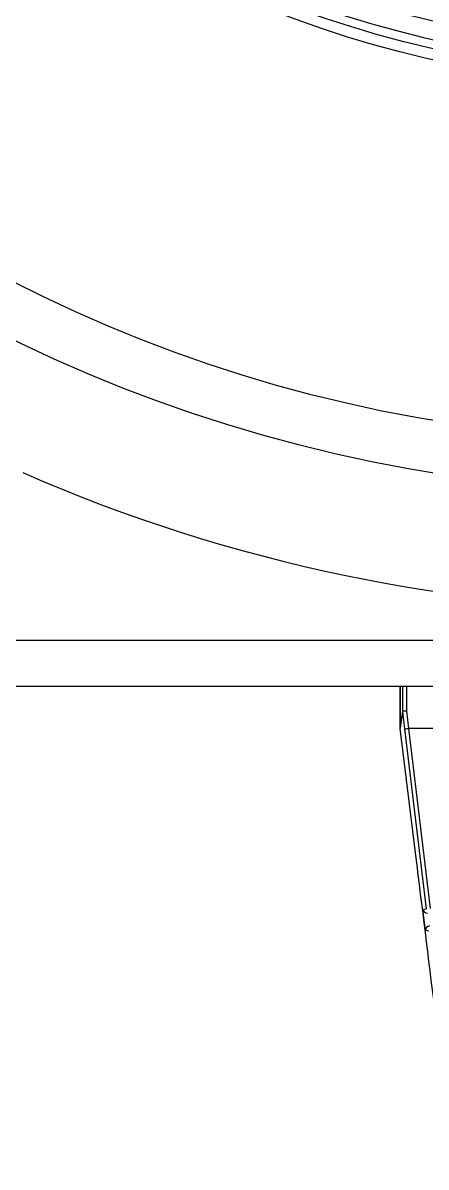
# Model space of a CAD drawing. Extents: x 17.1 to 113.1, y 3.8 to 84.5.
# Drawn here: x 52.479 to 53.393, y 30.951 to 33.547 of the extents above; entities that cross this region are included whole.
import ezdxf

# ---------------------------------------------------------------- set-up
doc = ezdxf.new("R2010")
doc.units = 0
doc.header["$MEASUREMENT"] = 0
doc.layers.add('OBJECT', color=7, linetype='CONTINUOUS')

msp = doc.modelspace()

# ---------------------------------------------------------------- linework, layer by layer
at = {"layer": 'OBJECT'}
for p, q in [((51.7597, 32.1465), (56.1597, 32.1465)), ((56.1597, 32.0416), (51.7597, 32.0416)), ((53.3347, 32.0416), (53.3347, 31.9465)), ((53.3348, 31.9468), (53.3348, 32.0416)), ((53.3394, 32.0416), (53.3394, 31.985)), ((53.3494, 31.9857), (53.3494, 32.0416)), ((53.3394, 31.985), (53.3348, 31.9468)), ((53.3394, 31.985), (53.3442, 31.9455)), ((53.3542, 31.9465), (53.3494, 31.9857)), ((53.3347, 31.9465), (53.3347, 31.9464)), ((53.3702, 31.6578), (53.3347, 31.9464)), ((53.3442, 31.9455), (53.3933, 31.537)), ((53.4032, 31.5377), (53.3541, 31.9465)), ((53.4692, 31.9465), (53.3542, 31.9465)), ((53.3862, 31.5358), (53.3933, 31.537)), ((53.3921, 31.4877), (53.3862, 31.5358)), ((53.3993, 31.4866), (53.3921, 31.4877))]:
    msp.add_line(p, q, dxfattribs=at)
at = {"layer": 'OBJECT', "flags": 128}
msp.add_lwpolyline([(53.3494, 31.9857), (53.3475, 31.9855), (53.3457, 31.9854), (53.344, 31.9853), (53.3425, 31.9852), (53.3412, 31.9852), (53.3403, 31.9851), (53.3397, 31.9851), (53.3394, 31.985)], dxfattribs=at)
at = {"layer": 'OBJECT'}
for radius in [3.425, 3.3075, 2.5046, 2.48]:
    msp.add_circle((53.9597, 35.9065), radius, dxfattribs=at)
for radius, start, end in [(2.46, 90.4658, 269.5342), (2.4599, 90.4658, 269.5342), (2.4186, 247.2806, 269.5262), (3.69, 246.3466, 293.6534)]:
    msp.add_arc((53.9597, 35.9065), radius, start, end, dxfattribs=at)
for centre, major_axis, ratio, start_param, end_param in [((53.3494, 31.9035), (-0.01, 0.0816), 0.00637, 6.282798, 6.308978), ((53.4547, 30.9685), (-0.1198, 0.9787), 0.00637, 0.025792, 0.038881), ((53.3542, 31.9467), (0.00993, 0.00121), 0.026195, 3.193989, 4.706071), ((53.3774, 31.7571), (-0.0233, 0.1894), 0.052407, 6.276733, 6.283087), ((53.3961, 31.537), (0.00821, -0.00613), 0.948914, 3.930724, 5.379061), ((53.4021, 31.4889), (0.00734, 0.00707), 0.946913, 0.952763, 2.471199)]:
    msp.add_ellipse(centre, major_axis=major_axis, ratio=ratio, start_param=start_param, end_param=end_param, dxfattribs=at)
msp.add_open_spline([(53.4574, 30.9514), (53.4567, 30.9571), (53.4532, 30.9855), (53.4384, 31.1049), (53.41, 31.3347), (53.3845, 31.5418), (53.3702, 31.6578)], degree=3, knots=[0, 0, 0, 0, 0.024147, 0.120738, 0.507103, 1, 1, 1, 1], dxfattribs=at)

doc.saveas('drawing.dxf')
